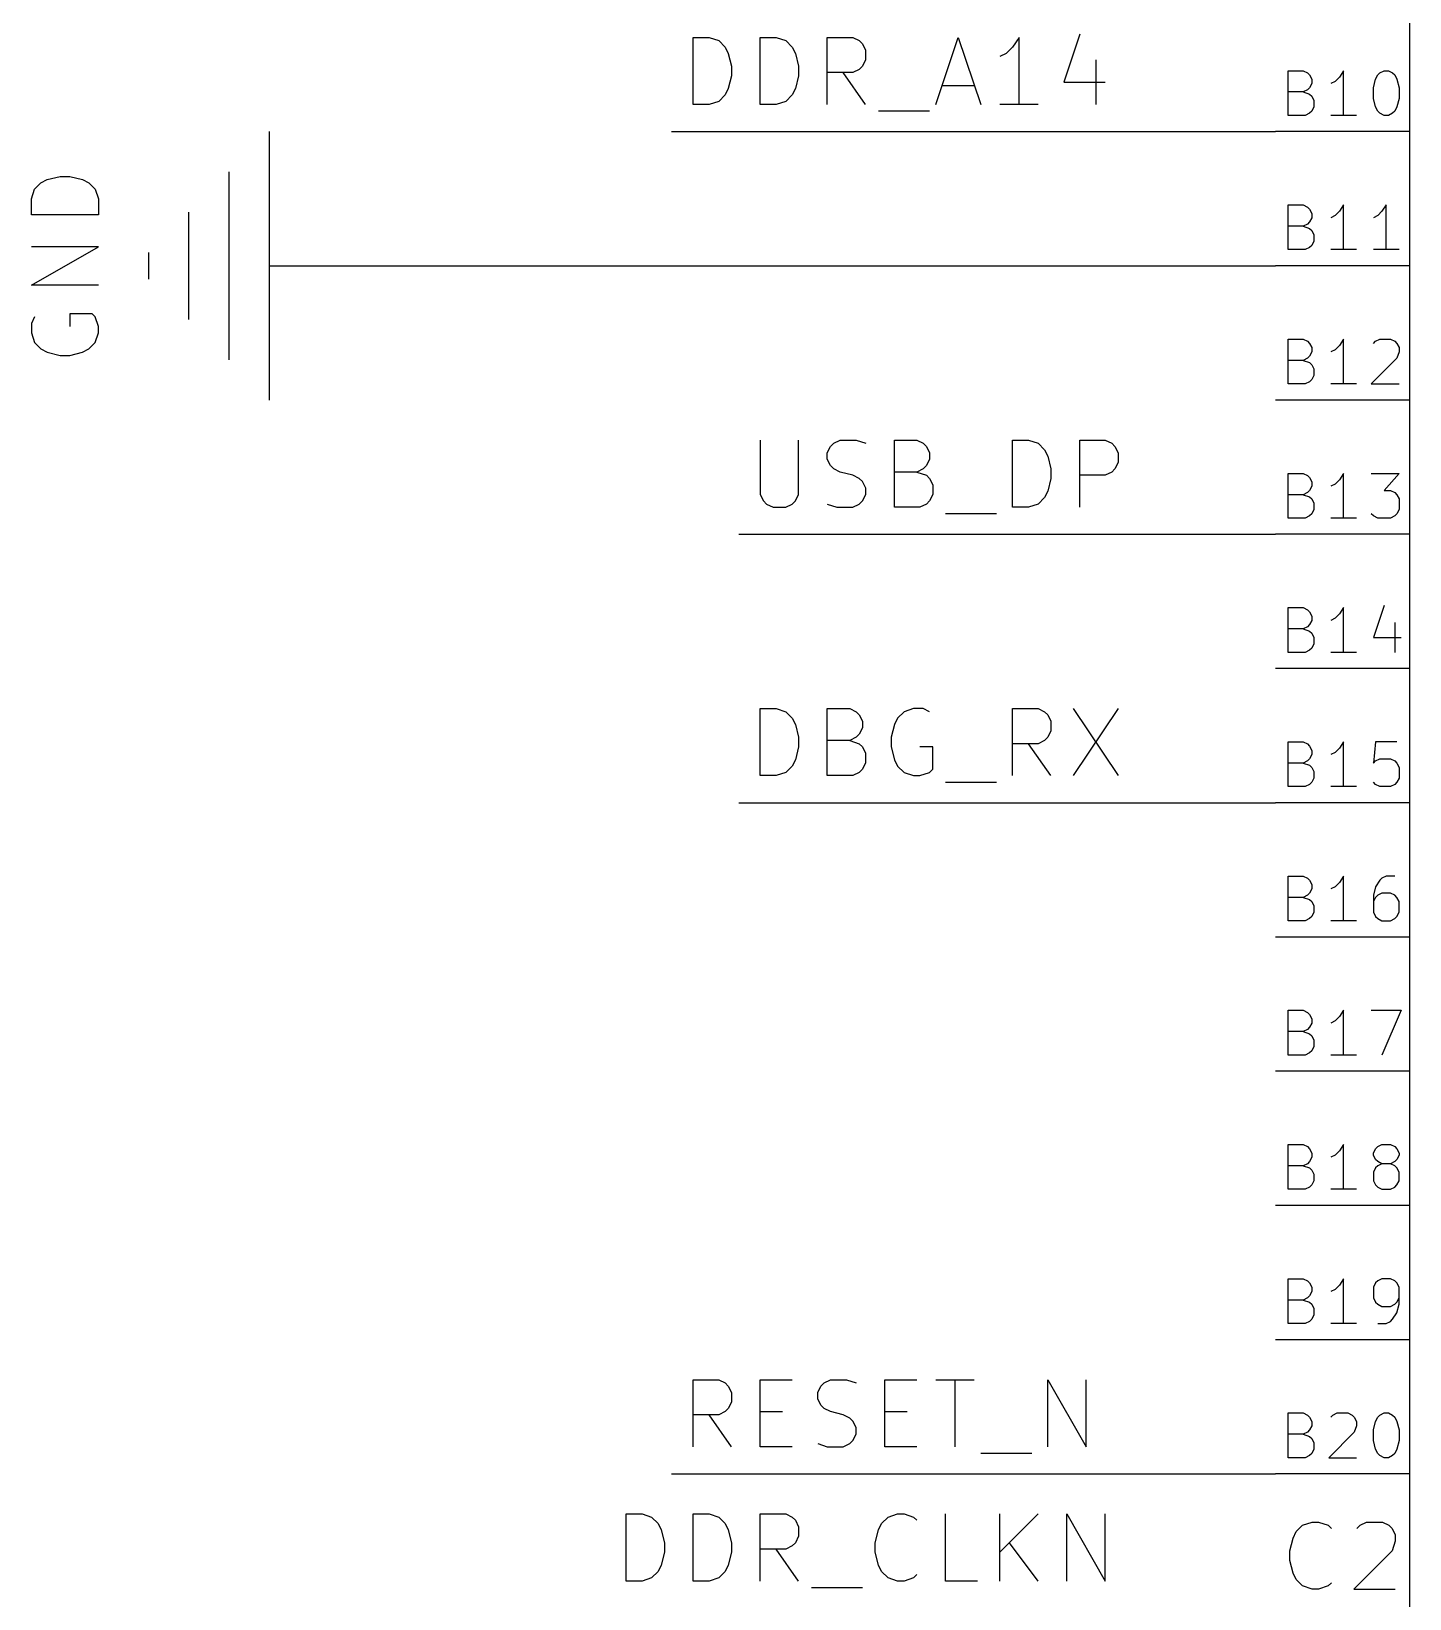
# Model space of a CAD drawing. Header units: millimetres. Extents: x 6 to 290, y -200 to -4.
# Drawn here: x 83.13 to 109.22, y -97.61 to -67.95 of the extents above; entities that cross this region are included whole.
import ezdxf

# ---------------------------------------------------------------- set-up
doc = ezdxf.new("R2010")
doc.units = ezdxf.units.MM
for name, color, linetype in [('GREENSIXTYFIVE', 129, 'CONTINUOUS'), ('LIGHTGREEN', 92, 'CONTINUOUS'), ('LIGHTRED', 12, 'CONTINUOUS'), ('RED', 14, 'CONTINUOUS'), ('REDSIX', 19, 'CONTINUOUS')]:
    doc.layers.add(name, color=color, linetype=linetype)

msp = doc.modelspace()

# ---------------------------------------------------------------- linework, layer by layer
at = {"layer": 'GREENSIXTYFIVE', "linetype": 'CONTINUOUS'}
for p, q in [((83.1896, -70.9385), (83.3106, -70.8175)), ((83.3106, -70.8175), (83.4315, -70.757)), ((83.4315, -70.757), (83.6734, -70.6966)), ((83.6734, -70.6966), (83.8548, -70.6966)), ((83.8548, -70.6966), (84.0967, -70.757)), ((84.0967, -70.757), (84.2177, -70.8175)), ((84.2177, -70.8175), (84.3387, -70.9385)), ((83.1291, -71.1199), (83.1896, -70.9385)), ((83.1291, -71.4223), (83.1291, -71.1199)), ((84.3387, -70.9385), (84.3991, -71.1199)), ((84.3991, -71.1199), (84.3991, -71.4223)), ((84.3991, -71.4223), (83.1291, -71.4223)), ((83.1291, -72.7528), (84.3991, -72.0271)), ((84.3991, -72.0271), (83.1291, -72.0271)), ((84.3991, -72.7528), (83.1291, -72.7528)), ((83.1896, -73.3575), (83.1291, -73.4785)), ((83.1291, -73.4785), (83.1291, -73.6599)), ((84.2782, -73.2971), (83.8548, -73.2971)), ((83.8548, -73.2971), (83.8548, -73.539)), ((84.3387, -73.3575), (84.2782, -73.2971)), ((84.3991, -73.539), (84.3387, -73.3575)), ((84.3991, -73.6599), (84.3991, -73.539)), ((83.1291, -73.6599), (83.1896, -73.8413)), ((83.1896, -73.8413), (83.3106, -73.9623)), ((84.2177, -73.9623), (84.3387, -73.8413)), ((84.3387, -73.8413), (84.3991, -73.6599)), ((83.3106, -73.9623), (83.4315, -74.0228)), ((83.4315, -74.0228), (83.6734, -74.0832)), ((83.6734, -74.0832), (83.8548, -74.0832)), ((83.8548, -74.0832), (84.0967, -74.0228)), ((84.0967, -74.0228), (84.2177, -73.9623))]:
    msp.add_line(p, q, dxfattribs=at)
at = {"layer": 'LIGHTGREEN', "linetype": 'CONTINUOUS'}
for p, q in [((95.25, -69.85), (106.68, -69.85)), ((90.17, -72.39), (106.68, -72.39)), ((96.52, -77.47), (106.68, -77.47)), ((96.52, -82.55), (106.68, -82.55)), ((95.25, -95.25), (106.68, -95.25))]:
    msp.add_line(p, q, dxfattribs=at)
at = {"layer": 'LIGHTRED', "linetype": 'CONTINUOUS'}
for p, q in [((106.9219, -69.5432), (106.9219, -68.6966)), ((106.9219, -68.6966), (107.2041, -68.6966)), ((107.2041, -68.6966), (107.2848, -68.7369)), ((107.2848, -68.7369), (107.3251, -68.7772)), ((107.3251, -68.7772), (107.3654, -68.8578)), ((107.9701, -68.6966), (107.8895, -68.8175)), ((107.9701, -69.5432), (107.9701, -68.6966)), ((108.5748, -68.8578), (108.6151, -68.7772)), ((108.6151, -68.7772), (108.6555, -68.7369)), ((108.6555, -68.7369), (108.7361, -68.6966)), ((108.7361, -68.6966), (108.8167, -68.6966)), ((108.8167, -68.6966), (108.8973, -68.7369)), ((108.8973, -68.7369), (108.9377, -68.7772)), ((108.9377, -68.7772), (108.978, -68.8578)), ((107.2041, -69.0997), (106.9219, -69.0997)), ((107.2848, -69.0594), (107.2041, -69.0997)), ((107.2041, -69.0997), (107.3251, -69.14)), ((107.3251, -69.0191), (107.2848, -69.0594)), ((107.3654, -68.9385), (107.3251, -69.0191)), ((107.3654, -68.8578), (107.3654, -68.9385)), ((107.8088, -68.8981), (107.7282, -68.9385)), ((107.8895, -68.8175), (107.8088, -68.8981)), ((108.5345, -69.0191), (108.5748, -68.8578)), ((108.5345, -69.2207), (108.5345, -69.0191)), ((108.978, -68.8578), (109.0183, -69.0191)), ((109.0183, -69.0191), (109.0183, -69.2207)), ((107.3251, -69.14), (107.3654, -69.1803)), ((107.3654, -69.1803), (107.4057, -69.261)), ((107.4057, -69.3819), (107.3654, -69.4625)), ((107.4057, -69.261), (107.4057, -69.3819)), ((108.5748, -69.3819), (108.5345, -69.2207)), ((108.6151, -69.4625), (108.5748, -69.3819)), ((108.978, -69.3819), (108.9377, -69.4625)), ((109.0183, -69.2207), (108.978, -69.3819)), ((107.2444, -69.5432), (106.9219, -69.5432)), ((107.3251, -69.5029), (107.2444, -69.5432)), ((107.3654, -69.4625), (107.3251, -69.5029)), ((108.212, -69.5432), (107.7282, -69.5432)), ((108.6555, -69.5029), (108.6151, -69.4625)), ((108.7361, -69.5432), (108.6555, -69.5029)), ((108.8167, -69.5432), (108.7361, -69.5432)), ((108.8973, -69.5029), (108.8167, -69.5432)), ((108.9377, -69.4625), (108.8973, -69.5029)), ((106.9219, -72.0832), (106.9219, -71.2366)), ((106.9219, -71.2366), (107.2041, -71.2366)), ((107.2041, -71.2366), (107.2848, -71.2769)), ((107.2848, -71.2769), (107.3251, -71.3172)), ((107.3251, -71.3172), (107.3654, -71.3978)), ((107.3654, -71.3978), (107.3654, -71.4785)), ((107.8088, -71.4381), (107.7282, -71.4785)), ((107.8895, -71.3575), (107.8088, -71.4381)), ((107.9701, -71.2366), (107.8895, -71.3575)), ((107.9701, -72.0832), (107.9701, -71.2366)), ((108.6151, -71.4381), (108.5345, -71.4785)), ((108.6958, -71.3575), (108.6151, -71.4381)), ((108.7764, -71.2366), (108.6958, -71.3575)), ((108.7764, -72.0832), (108.7764, -71.2366)), ((107.2041, -71.6397), (106.9219, -71.6397)), ((107.2848, -71.5994), (107.2041, -71.6397)), ((107.2041, -71.6397), (107.3251, -71.68)), ((107.3251, -71.5591), (107.2848, -71.5994)), ((107.3654, -71.4785), (107.3251, -71.5591)), ((107.3251, -71.68), (107.3654, -71.7203)), ((107.3654, -71.7203), (107.4057, -71.801)), ((107.3251, -72.0429), (107.2444, -72.0832)), ((107.3654, -72.0025), (107.3251, -72.0429)), ((107.4057, -71.9219), (107.3654, -72.0025)), ((107.4057, -71.801), (107.4057, -71.9219)), ((107.2444, -72.0832), (106.9219, -72.0832)), ((108.212, -72.0832), (107.7282, -72.0832)), ((109.0183, -72.0832), (108.5345, -72.0832)), ((106.9219, -74.6232), (106.9219, -73.7766)), ((106.9219, -73.7766), (107.2041, -73.7766)), ((107.2041, -73.7766), (107.2848, -73.8169)), ((107.2848, -73.8169), (107.3251, -73.8572)), ((107.9701, -73.7766), (107.8895, -73.8975)), ((107.9701, -74.6232), (107.9701, -73.7766)), ((108.5345, -73.8572), (108.5748, -73.8169)), ((108.5748, -73.8169), (108.6555, -73.7766)), ((108.6555, -73.7766), (108.857, -73.7766)), ((108.857, -73.7766), (108.9377, -73.8169)), ((108.9377, -73.8169), (108.978, -73.8572)), ((107.2848, -74.1394), (107.2041, -74.1797)), ((107.3251, -74.0991), (107.2848, -74.1394)), ((107.3251, -73.8572), (107.3654, -73.9378)), ((107.3654, -74.0185), (107.3251, -74.0991)), ((107.3654, -73.9378), (107.3654, -74.0185)), ((107.8088, -73.9781), (107.7282, -74.0185)), ((107.8895, -73.8975), (107.8088, -73.9781)), ((108.978, -74.1394), (108.4942, -74.6232)), ((108.978, -73.8572), (109.0183, -73.9378)), ((109.0183, -74.0185), (108.978, -74.1394)), ((109.0183, -73.9378), (109.0183, -74.0185)), ((107.2041, -74.1797), (106.9219, -74.1797)), ((107.2041, -74.1797), (107.3251, -74.22)), ((107.3251, -74.22), (107.3654, -74.2603)), ((107.3654, -74.2603), (107.4057, -74.341)), ((107.4057, -74.341), (107.4057, -74.4619)), ((107.2444, -74.6232), (106.9219, -74.6232)), ((107.3251, -74.5829), (107.2444, -74.6232)), ((107.3654, -74.5425), (107.3251, -74.5829)), ((107.4057, -74.4619), (107.3654, -74.5425)), ((108.212, -74.6232), (107.7282, -74.6232)), ((108.4942, -74.6232), (109.0183, -74.6232)), ((106.9219, -77.1632), (106.9219, -76.3166)), ((106.9219, -76.3166), (107.2041, -76.3166)), ((107.2041, -76.3166), (107.2848, -76.3569)), ((107.2848, -76.3569), (107.3251, -76.3972)), ((107.3251, -76.3972), (107.3654, -76.4778)), ((107.3654, -76.4778), (107.3654, -76.5585)), ((107.8088, -76.5181), (107.7282, -76.5585)), ((107.8895, -76.4375), (107.8088, -76.5181)), ((107.9701, -76.3166), (107.8895, -76.4375)), ((107.9701, -77.1632), (107.9701, -76.3166)), ((108.4942, -76.3166), (109.0183, -76.3166)), ((109.0183, -76.3166), (108.7361, -76.6391)), ((107.2041, -76.7197), (106.9219, -76.7197)), ((107.2848, -76.6794), (107.2041, -76.7197)), ((107.2041, -76.7197), (107.3251, -76.76)), ((107.3251, -76.6391), (107.2848, -76.6794)), ((107.3654, -76.5585), (107.3251, -76.6391)), ((107.3251, -76.76), (107.3654, -76.8003)), ((107.3654, -76.8003), (107.4057, -76.881)), ((108.7361, -76.6391), (108.857, -76.6391)), ((108.857, -76.6391), (108.9377, -76.6794)), ((108.9377, -76.6794), (108.978, -76.7197)), ((108.978, -76.7197), (109.0183, -76.8003)), ((109.0183, -76.8003), (109.0183, -77.0019)), ((107.3654, -77.0825), (107.3251, -77.1229)), ((107.4057, -77.0019), (107.3654, -77.0825)), ((107.4057, -76.881), (107.4057, -77.0019)), ((108.5345, -77.1229), (108.4942, -77.0825)), ((108.978, -77.0825), (108.9377, -77.1229)), ((109.0183, -77.0019), (108.978, -77.0825)), ((107.2444, -77.1632), (106.9219, -77.1632)), ((107.3251, -77.1229), (107.2444, -77.1632)), ((108.212, -77.1632), (107.7282, -77.1632)), ((108.6151, -77.1632), (108.5345, -77.1229)), ((108.857, -77.1632), (108.6151, -77.1632)), ((108.9377, -77.1229), (108.857, -77.1632)), ((106.9219, -79.7032), (106.9219, -78.8566)), ((106.9219, -78.8566), (107.2041, -78.8566)), ((107.2041, -78.8566), (107.2848, -78.8969)), ((107.9701, -78.8566), (107.8895, -78.9775)), ((107.9701, -79.7032), (107.9701, -78.8566)), ((108.7361, -78.8163), (108.5345, -79.421)), ((107.2848, -78.8969), (107.3251, -78.9372)), ((107.3251, -79.1791), (107.2848, -79.2194)), ((107.3251, -78.9372), (107.3654, -79.0178)), ((107.3654, -79.0985), (107.3251, -79.1791)), ((107.3654, -79.0178), (107.3654, -79.0985)), ((107.8088, -79.0581), (107.7282, -79.0985)), ((107.8895, -78.9775), (107.8088, -79.0581)), ((108.9377, -79.1388), (108.9377, -79.7032)), ((107.2041, -79.2597), (106.9219, -79.2597)), ((107.2848, -79.2194), (107.2041, -79.2597)), ((107.2041, -79.2597), (107.3251, -79.3)), ((107.3251, -79.3), (107.3654, -79.3403)), ((107.3654, -79.3403), (107.4057, -79.421)), ((107.4057, -79.421), (107.4057, -79.5419)), ((108.5345, -79.421), (109.0586, -79.421)), ((107.2444, -79.7032), (106.9219, -79.7032)), ((107.3251, -79.6629), (107.2444, -79.7032)), ((107.3654, -79.6225), (107.3251, -79.6629)), ((107.4057, -79.5419), (107.3654, -79.6225)), ((108.212, -79.7032), (107.7282, -79.7032)), ((106.9219, -82.2432), (106.9219, -81.3966)), ((106.9219, -81.3966), (107.2041, -81.3966)), ((107.2041, -81.3966), (107.2848, -81.4369)), ((107.2848, -81.4369), (107.3251, -81.4772)), ((107.3251, -81.4772), (107.3654, -81.5578)), ((107.3654, -81.5578), (107.3654, -81.6385)), ((107.8895, -81.5175), (107.8088, -81.5981)), ((107.9701, -81.3966), (107.8895, -81.5175)), ((107.9701, -82.2432), (107.9701, -81.3966)), ((108.5748, -81.3966), (108.5345, -81.7997)), ((108.978, -81.3966), (108.5748, -81.3966)), ((107.2041, -81.7997), (106.9219, -81.7997)), ((107.2848, -81.7594), (107.2041, -81.7997)), ((107.2041, -81.7997), (107.3251, -81.84)), ((107.3251, -81.7191), (107.2848, -81.7594)), ((107.3654, -81.6385), (107.3251, -81.7191)), ((107.3251, -81.84), (107.3654, -81.8803)), ((107.8088, -81.5981), (107.7282, -81.6385)), ((108.5345, -81.7997), (108.5748, -81.7594)), ((108.5748, -81.7594), (108.6555, -81.7191)), ((108.6555, -81.7191), (108.857, -81.7191)), ((108.857, -81.7191), (108.9377, -81.7594)), ((108.9377, -81.7594), (108.978, -81.7997)), ((108.978, -81.7997), (109.0183, -81.8803)), ((107.3654, -81.8803), (107.4057, -81.961)), ((107.4057, -82.0819), (107.3654, -82.1625)), ((107.4057, -81.961), (107.4057, -82.0819)), ((109.0183, -82.0819), (108.978, -82.1625)), ((109.0183, -81.8803), (109.0183, -82.0819)), ((107.2444, -82.2432), (106.9219, -82.2432)), ((107.3251, -82.2029), (107.2444, -82.2432)), ((107.3654, -82.1625), (107.3251, -82.2029)), ((108.212, -82.2432), (107.7282, -82.2432)), ((108.5748, -82.2029), (108.5345, -82.1625)), ((108.6555, -82.2432), (108.5748, -82.2029)), ((108.857, -82.2432), (108.6555, -82.2432)), ((108.9377, -82.2029), (108.857, -82.2432)), ((108.978, -82.1625), (108.9377, -82.2029)), ((106.9219, -84.7832), (106.9219, -83.9366)), ((106.9219, -83.9366), (107.2041, -83.9366)), ((107.2041, -83.9366), (107.2848, -83.9769)), ((107.2848, -83.9769), (107.3251, -84.0172)), ((107.3251, -84.0172), (107.3654, -84.0978)), ((107.3654, -84.1785), (107.3251, -84.2591)), ((107.3654, -84.0978), (107.3654, -84.1785)), ((107.8088, -84.1381), (107.7282, -84.1785)), ((107.8895, -84.0575), (107.8088, -84.1381)), ((107.9701, -83.9366), (107.8895, -84.0575)), ((107.9701, -84.7832), (107.9701, -83.9366)), ((108.5748, -84.1381), (108.5345, -84.2994)), ((108.6555, -84.0172), (108.5748, -84.1381)), ((108.6958, -83.9769), (108.6555, -84.0172)), ((108.7764, -83.9366), (108.6958, -83.9769)), ((108.9377, -83.9366), (108.7764, -83.9366)), ((107.2041, -84.3397), (106.9219, -84.3397)), ((107.2848, -84.2994), (107.2041, -84.3397)), ((107.2041, -84.3397), (107.3251, -84.38)), ((107.3251, -84.2591), (107.2848, -84.2994)), ((107.3251, -84.38), (107.3654, -84.4203)), ((107.3654, -84.4203), (107.4057, -84.501)), ((107.4057, -84.501), (107.4057, -84.6219)), ((108.5345, -84.2994), (108.5345, -84.6219)), ((108.5748, -84.3397), (108.5345, -84.4203)), ((108.6151, -84.2994), (108.5748, -84.3397)), ((108.6958, -84.2591), (108.6151, -84.2994)), ((108.857, -84.2591), (108.6958, -84.2591)), ((108.9377, -84.2994), (108.857, -84.2591)), ((108.978, -84.3397), (108.9377, -84.2994)), ((109.0183, -84.4203), (108.978, -84.3397)), ((109.0183, -84.6219), (109.0183, -84.4203)), ((107.2444, -84.7832), (106.9219, -84.7832)), ((107.3251, -84.7429), (107.2444, -84.7832)), ((107.3654, -84.7025), (107.3251, -84.7429)), ((107.4057, -84.6219), (107.3654, -84.7025)), ((108.212, -84.7832), (107.7282, -84.7832)), ((108.5345, -84.6219), (108.5748, -84.7025)), ((108.5748, -84.7025), (108.6151, -84.7429)), ((108.6151, -84.7429), (108.6958, -84.7832)), ((108.6958, -84.7832), (108.857, -84.7832)), ((108.857, -84.7832), (108.9377, -84.7429)), ((108.9377, -84.7429), (108.978, -84.7025)), ((108.978, -84.7025), (109.0183, -84.6219)), ((106.9219, -87.3232), (106.9219, -86.4766)), ((106.9219, -86.4766), (107.2041, -86.4766)), ((107.2041, -86.4766), (107.2848, -86.5169)), ((107.2848, -86.5169), (107.3251, -86.5572)), ((107.3251, -86.5572), (107.3654, -86.6378)), ((107.8895, -86.5975), (107.8088, -86.6781)), ((107.9701, -86.4766), (107.8895, -86.5975)), ((107.9701, -87.3232), (107.9701, -86.4766)), ((108.4942, -86.4766), (109.0586, -86.4766)), ((109.0586, -86.4766), (108.6958, -87.3232)), ((107.2041, -86.8797), (106.9219, -86.8797)), ((107.2848, -86.8394), (107.2041, -86.8797)), ((107.2041, -86.8797), (107.3251, -86.92)), ((107.3251, -86.7991), (107.2848, -86.8394)), ((107.3654, -86.7185), (107.3251, -86.7991)), ((107.3654, -86.6378), (107.3654, -86.7185)), ((107.8088, -86.6781), (107.7282, -86.7185)), ((107.3251, -86.92), (107.3654, -86.9603)), ((107.3654, -86.9603), (107.4057, -87.041)), ((107.4057, -87.1619), (107.3654, -87.2425)), ((107.4057, -87.041), (107.4057, -87.1619)), ((107.2444, -87.3232), (106.9219, -87.3232)), ((107.3251, -87.2829), (107.2444, -87.3232)), ((107.3654, -87.2425), (107.3251, -87.2829)), ((108.212, -87.3232), (107.7282, -87.3232)), ((106.9219, -89.8632), (106.9219, -89.0166)), ((106.9219, -89.0166), (107.2041, -89.0166)), ((107.2041, -89.0166), (107.2848, -89.0569)), ((107.2848, -89.0569), (107.3251, -89.0972)), ((107.3251, -89.0972), (107.3654, -89.1778)), ((107.3654, -89.2585), (107.3251, -89.3391)), ((107.3654, -89.1778), (107.3654, -89.2585)), ((107.8088, -89.2181), (107.7282, -89.2585)), ((107.8895, -89.1375), (107.8088, -89.2181)), ((107.9701, -89.0166), (107.8895, -89.1375)), ((107.9701, -89.8632), (107.9701, -89.0166)), ((108.5345, -89.1778), (108.5748, -89.0972)), ((108.5345, -89.2181), (108.5345, -89.1778)), ((108.5748, -89.2988), (108.5345, -89.2181)), ((108.5748, -89.0972), (108.6151, -89.0569)), ((108.6151, -89.0569), (108.6958, -89.0166)), ((108.6958, -89.0166), (108.857, -89.0166)), ((108.857, -89.0166), (108.9377, -89.0569)), ((108.9377, -89.0569), (108.978, -89.0972)), ((108.978, -89.0972), (109.0183, -89.1778)), ((109.0183, -89.2181), (108.978, -89.2988)), ((109.0183, -89.1778), (109.0183, -89.2181)), ((107.2041, -89.4197), (106.9219, -89.4197)), ((107.2848, -89.3794), (107.2041, -89.4197)), ((107.2041, -89.4197), (107.3251, -89.46)), ((107.3251, -89.3391), (107.2848, -89.3794)), ((107.3251, -89.46), (107.3654, -89.5003)), ((107.3654, -89.5003), (107.4057, -89.581)), ((108.5748, -89.46), (108.5345, -89.5407)), ((108.5345, -89.5407), (108.5345, -89.7019)), ((108.6151, -89.3391), (108.5748, -89.2988)), ((108.6151, -89.4197), (108.5748, -89.46)), ((108.6958, -89.3794), (108.6151, -89.3391)), ((108.6958, -89.3794), (108.6151, -89.4197)), ((108.857, -89.3794), (108.6958, -89.3794)), ((108.9377, -89.3391), (108.857, -89.3794)), ((108.9377, -89.4197), (108.857, -89.3794)), ((108.978, -89.2988), (108.9377, -89.3391)), ((108.978, -89.46), (108.9377, -89.4197)), ((109.0183, -89.5407), (108.978, -89.46)), ((109.0183, -89.7019), (109.0183, -89.5407)), ((107.2444, -89.8632), (106.9219, -89.8632)), ((107.3251, -89.8229), (107.2444, -89.8632)), ((107.3654, -89.7825), (107.3251, -89.8229)), ((107.4057, -89.7019), (107.3654, -89.7825)), ((107.4057, -89.581), (107.4057, -89.7019)), ((108.212, -89.8632), (107.7282, -89.8632)), ((108.5345, -89.7019), (108.5748, -89.7825)), ((108.5748, -89.7825), (108.6151, -89.8229)), ((108.6151, -89.8229), (108.6958, -89.8632)), ((108.6958, -89.8632), (108.857, -89.8632)), ((108.857, -89.8632), (108.9377, -89.8229)), ((108.9377, -89.8229), (108.978, -89.7825)), ((108.978, -89.7825), (109.0183, -89.7019)), ((106.9219, -92.4032), (106.9219, -91.5566)), ((106.9219, -91.5566), (107.2041, -91.5566)), ((107.2041, -91.5566), (107.2848, -91.5969)), ((107.2848, -91.5969), (107.3251, -91.6372)), ((107.3251, -91.6372), (107.3654, -91.7178)), ((107.9701, -91.5566), (107.8895, -91.6775)), ((107.9701, -92.4032), (107.9701, -91.5566)), ((108.5748, -91.6372), (108.5345, -91.7178)), ((108.6151, -91.5969), (108.5748, -91.6372)), ((108.6958, -91.5566), (108.6151, -91.5969)), ((108.857, -91.5566), (108.6958, -91.5566)), ((108.9377, -91.5969), (108.857, -91.5566)), ((108.978, -91.6372), (108.9377, -91.5969)), ((109.0183, -91.7178), (108.978, -91.6372)), ((107.2848, -91.9194), (107.2041, -91.9597)), ((107.3251, -91.8791), (107.2848, -91.9194)), ((107.3654, -91.7985), (107.3251, -91.8791)), ((107.3654, -91.7178), (107.3654, -91.7985)), ((107.8088, -91.7581), (107.7282, -91.7985)), ((107.8895, -91.6775), (107.8088, -91.7581)), ((108.5345, -91.7178), (108.5345, -91.9194)), ((108.5345, -91.9194), (108.5748, -92)), ((108.978, -92), (109.0183, -91.9194)), ((109.0183, -92.0403), (109.0183, -91.7178)), ((107.2041, -91.9597), (106.9219, -91.9597)), ((107.2041, -91.9597), (107.3251, -92)), ((107.3251, -92), (107.3654, -92.0403)), ((107.3654, -92.0403), (107.4057, -92.121)), ((107.4057, -92.121), (107.4057, -92.2419)), ((108.5748, -92), (108.6151, -92.0403)), ((108.6151, -92.0403), (108.6958, -92.0807)), ((108.6958, -92.0807), (108.857, -92.0807)), ((108.857, -92.0807), (108.9377, -92.0403)), ((108.8973, -92.3225), (108.978, -92.2016)), ((108.9377, -92.0403), (108.978, -92)), ((108.978, -92.2016), (109.0183, -92.0403)), ((107.2444, -92.4032), (106.9219, -92.4032)), ((107.3251, -92.3629), (107.2444, -92.4032)), ((107.3654, -92.3225), (107.3251, -92.3629)), ((107.4057, -92.2419), (107.3654, -92.3225)), ((108.212, -92.4032), (107.7282, -92.4032)), ((108.6151, -92.4032), (108.7764, -92.4032)), ((108.7764, -92.4032), (108.857, -92.3629)), ((108.857, -92.3629), (108.8973, -92.3225)), ((106.9219, -94.9432), (106.9219, -94.0966)), ((106.9219, -94.0966), (107.2041, -94.0966)), ((107.2041, -94.0966), (107.2848, -94.1369)), ((107.2848, -94.1369), (107.3251, -94.1772)), ((107.3251, -94.1772), (107.3654, -94.2578)), ((107.3654, -94.2578), (107.3654, -94.3385)), ((107.7282, -94.1772), (107.7685, -94.1369)), ((107.7685, -94.1369), (107.8492, -94.0966)), ((107.8492, -94.0966), (108.0507, -94.0966)), ((108.0507, -94.0966), (108.1314, -94.1369)), ((108.1314, -94.1369), (108.1717, -94.1772)), ((108.1717, -94.1772), (108.212, -94.2578)), ((108.212, -94.2578), (108.212, -94.3385)), ((108.5345, -94.4191), (108.5748, -94.2578)), ((108.5748, -94.2578), (108.6151, -94.1772)), ((108.6151, -94.1772), (108.6555, -94.1369)), ((108.6555, -94.1369), (108.7361, -94.0966)), ((108.7361, -94.0966), (108.8167, -94.0966)), ((108.8167, -94.0966), (108.8973, -94.1369)), ((108.8973, -94.1369), (108.9377, -94.1772)), ((108.9377, -94.1772), (108.978, -94.2578)), ((108.978, -94.2578), (109.0183, -94.4191)), ((107.2041, -94.4997), (106.9219, -94.4997)), ((107.2848, -94.4594), (107.2041, -94.4997)), ((107.2041, -94.4997), (107.3251, -94.54)), ((107.3251, -94.4191), (107.2848, -94.4594)), ((107.3654, -94.3385), (107.3251, -94.4191)), ((107.3251, -94.54), (107.3654, -94.5803)), ((107.3654, -94.5803), (107.4057, -94.661)), ((108.1717, -94.4594), (107.6879, -94.9432)), ((108.212, -94.3385), (108.1717, -94.4594)), ((108.5345, -94.6207), (108.5345, -94.4191)), ((109.0183, -94.4191), (109.0183, -94.6207)), ((107.3251, -94.9029), (107.2444, -94.9432)), ((107.3654, -94.8625), (107.3251, -94.9029)), ((107.4057, -94.7819), (107.3654, -94.8625)), ((107.4057, -94.661), (107.4057, -94.7819)), ((108.5748, -94.7819), (108.5345, -94.6207)), ((108.6151, -94.8625), (108.5748, -94.7819)), ((108.6555, -94.9029), (108.6151, -94.8625)), ((108.7361, -94.9432), (108.6555, -94.9029)), ((108.8973, -94.9029), (108.8167, -94.9432)), ((108.9377, -94.8625), (108.8973, -94.9029)), ((108.978, -94.7819), (108.9377, -94.8625)), ((109.0183, -94.6207), (108.978, -94.7819)), ((107.2444, -94.9432), (106.9219, -94.9432)), ((107.6879, -94.9432), (108.212, -94.9432)), ((108.8167, -94.9432), (108.7361, -94.9432)), ((107.0126, -96.4637), (107.0731, -96.3428)), ((107.0731, -96.3428), (107.1941, -96.2218)), ((107.1941, -96.2218), (107.3755, -96.1613)), ((107.3755, -96.1613), (107.4964, -96.1613)), ((107.4964, -96.1613), (107.6779, -96.2218)), ((107.6779, -96.2218), (107.7383, -96.2823)), ((108.2222, -96.2823), (108.2826, -96.2218)), ((108.2826, -96.2218), (108.4036, -96.1613)), ((108.4036, -96.1613), (108.706, -96.1613)), ((108.706, -96.1613), (108.8269, -96.2218)), ((108.8269, -96.2218), (108.8874, -96.2823)), ((108.8874, -96.2823), (108.9479, -96.4032)), ((106.9522, -96.7056), (107.0126, -96.4637)), ((108.9479, -96.5242), (108.8874, -96.7056)), ((108.9479, -96.4032), (108.9479, -96.5242)), ((106.9522, -96.887), (106.9522, -96.7056)), ((107.0126, -97.1289), (106.9522, -96.887)), ((108.8874, -96.7056), (108.1617, -97.4313)), ((107.0731, -97.2499), (107.0126, -97.1289)), ((107.1941, -97.3709), (107.0731, -97.2499)), ((107.3755, -97.4313), (107.1941, -97.3709)), ((107.4964, -97.4313), (107.3755, -97.4313)), ((107.6779, -97.3709), (107.4964, -97.4313)), ((107.7383, -97.3104), (107.6779, -97.3709)), ((108.1617, -97.4313), (108.9479, -97.4313))]:
    msp.add_line(p, q, dxfattribs=at)
at = {"layer": 'RED', "linetype": 'CONTINUOUS'}
for p, q in [((109.22, -6.35), (109.22, -148.59)), ((87.63, -69.85), (87.63, -74.93)), ((109.22, -69.85), (106.68, -69.85)), ((86.868, -70.612), (86.868, -74.168)), ((86.106, -71.374), (86.106, -73.406)), ((85.344, -72.136), (85.344, -72.644)), ((87.63, -72.39), (90.17, -72.39)), ((109.22, -72.39), (106.68, -72.39)), ((109.22, -74.93), (106.68, -74.93)), ((109.22, -77.47), (106.68, -77.47)), ((109.22, -80.01), (106.68, -80.01)), ((109.22, -82.55), (106.68, -82.55)), ((109.22, -85.09), (106.68, -85.09)), ((109.22, -87.63), (106.68, -87.63)), ((109.22, -90.17), (106.68, -90.17)), ((109.22, -92.71), (106.68, -92.71)), ((109.22, -95.25), (106.68, -95.25))]:
    msp.add_line(p, q, dxfattribs=at)
at = {"layer": 'REDSIX', "linetype": 'CONTINUOUS'}
for p, q in [((95.6567, -69.3369), (95.6567, -68.0669)), ((95.6567, -68.0669), (95.9591, -68.0669)), ((95.9591, -68.0669), (96.1405, -68.1274)), ((96.1405, -68.1274), (96.2615, -68.2484)), ((96.9267, -69.3369), (96.9267, -68.0669)), ((96.9267, -68.0669), (97.2291, -68.0669)), ((97.2291, -68.0669), (97.4105, -68.1274)), ((97.4105, -68.1274), (97.5315, -68.2484)), ((98.1967, -69.3369), (98.1967, -68.0669)), ((98.1967, -68.0669), (98.6805, -68.0669)), ((98.6805, -68.0669), (98.8015, -68.1274)), ((98.8015, -68.1274), (98.862, -68.1879)), ((98.862, -68.1879), (98.9224, -68.3088)), ((100.2529, -69.3369), (100.6762, -68.0669)), ((100.6762, -68.0669), (101.0996, -69.3369)), ((101.8253, -68.0669), (101.7044, -68.2484)), ((101.8253, -69.3369), (101.8253, -68.0669)), ((102.9743, -68.0065), (102.672, -68.9136)), ((96.2615, -68.2484), (96.322, -68.3693)), ((96.322, -68.3693), (96.3824, -68.6112)), ((97.5315, -68.2484), (97.592, -68.3693)), ((97.592, -68.3693), (97.6524, -68.6112)), ((98.9224, -68.4903), (98.862, -68.6112)), ((98.9224, -68.3088), (98.9224, -68.4903)), ((101.5834, -68.3693), (101.4625, -68.4298)), ((101.7044, -68.2484), (101.5834, -68.3693)), ((103.2767, -68.4903), (103.2767, -69.3369)), ((96.3824, -68.7926), (96.322, -69.0345)), ((96.3824, -68.6112), (96.3824, -68.7926)), ((97.6524, -68.7926), (97.592, -69.0345)), ((97.6524, -68.6112), (97.6524, -68.7926)), ((98.6805, -68.7322), (98.1967, -68.7322)), ((98.9224, -69.3369), (98.4991, -68.7322)), ((98.8015, -68.6717), (98.6805, -68.7322)), ((98.862, -68.6112), (98.8015, -68.6717)), ((96.322, -69.0345), (96.2615, -69.1555)), ((97.592, -69.0345), (97.5315, -69.1555)), ((100.3739, -68.9741), (100.9786, -68.9741)), ((102.672, -68.9136), (103.4581, -68.9136)), ((95.9591, -69.3369), (95.6567, -69.3369)), ((96.1405, -69.2765), (95.9591, -69.3369)), ((96.2615, -69.1555), (96.1405, -69.2765)), ((97.2291, -69.3369), (96.9267, -69.3369)), ((97.4105, -69.2765), (97.2291, -69.3369)), ((97.5315, -69.1555), (97.4105, -69.2765)), ((102.1882, -69.3369), (101.4625, -69.3369)), ((99.1644, -69.4579), (100.132, -69.4579)), ((96.9267, -75.6869), (96.9267, -76.715)), ((97.6524, -76.715), (97.6524, -75.6869)), ((98.1968, -75.9288), (98.2572, -75.8079)), ((98.2572, -75.8079), (98.3177, -75.7474)), ((98.3177, -75.7474), (98.4387, -75.6869)), ((98.4387, -75.6869), (98.741, -75.6869)), ((98.741, -75.6869), (98.9225, -75.7474)), ((99.4667, -76.9569), (99.4667, -75.6869)), ((99.4667, -75.6869), (99.8901, -75.6869)), ((99.8901, -75.6869), (100.011, -75.7474)), ((100.011, -75.7474), (100.0715, -75.8079)), ((100.0715, -75.8079), (100.132, -75.9288)), ((101.7043, -76.9569), (101.7043, -75.6869)), ((101.7043, -75.6869), (102.0067, -75.6869)), ((102.0067, -75.6869), (102.1881, -75.7474)), ((102.1881, -75.7474), (102.3091, -75.8684)), ((102.3091, -75.8684), (102.3696, -75.9893)), ((102.9743, -76.9569), (102.9743, -75.6869)), ((102.9743, -75.6869), (103.4581, -75.6869)), ((103.4581, -75.6869), (103.5791, -75.7474)), ((103.5791, -75.7474), (103.6396, -75.8079)), ((103.6396, -75.8079), (103.7, -75.9288)), ((98.1968, -76.0498), (98.1968, -75.9288)), ((98.2572, -76.1707), (98.1968, -76.0498)), ((98.3177, -76.2312), (98.2572, -76.1707)), ((100.0715, -76.1707), (100.011, -76.2312)), ((100.132, -76.0498), (100.0715, -76.1707)), ((100.132, -75.9288), (100.132, -76.0498)), ((102.3696, -75.9893), (102.43, -76.2312)), ((103.7, -76.1103), (103.6396, -76.2312)), ((103.7, -75.9288), (103.7, -76.1103)), ((98.4387, -76.2917), (98.3177, -76.2312)), ((98.6806, -76.3522), (98.4387, -76.2917)), ((98.8015, -76.4126), (98.6806, -76.3522)), ((98.862, -76.4731), (98.8015, -76.4126)), ((98.9225, -76.5941), (98.862, -76.4731)), ((99.8901, -76.2917), (99.4667, -76.2917)), ((100.011, -76.2312), (99.8901, -76.2917)), ((99.8901, -76.2917), (100.0715, -76.3522)), ((100.0715, -76.3522), (100.132, -76.4126)), ((100.132, -76.4126), (100.1924, -76.5336)), ((102.43, -76.4126), (102.3696, -76.6545)), ((102.43, -76.2312), (102.43, -76.4126)), ((103.4581, -76.3522), (102.9743, -76.3522)), ((103.5791, -76.2917), (103.4581, -76.3522)), ((103.6396, -76.2312), (103.5791, -76.2917)), ((96.9267, -76.715), (96.9872, -76.836)), ((97.592, -76.836), (97.6524, -76.715)), ((98.862, -76.836), (98.9225, -76.715)), ((98.9225, -76.715), (98.9225, -76.5941)), ((100.1924, -76.715), (100.132, -76.836)), ((100.1924, -76.5336), (100.1924, -76.715)), ((102.3091, -76.7755), (102.1881, -76.8965)), ((102.3696, -76.6545), (102.3091, -76.7755)), ((96.9872, -76.836), (97.0477, -76.8965)), ((97.0477, -76.8965), (97.1686, -76.9569)), ((97.1686, -76.9569), (97.4105, -76.9569)), ((97.4105, -76.9569), (97.5315, -76.8965)), ((97.5315, -76.8965), (97.592, -76.836)), ((98.1968, -76.8965), (98.3782, -76.9569)), ((98.3782, -76.9569), (98.6806, -76.9569)), ((98.6806, -76.9569), (98.8015, -76.8965)), ((98.8015, -76.8965), (98.862, -76.836)), ((99.9505, -76.9569), (99.4667, -76.9569)), ((100.0715, -76.8965), (99.9505, -76.9569)), ((100.132, -76.836), (100.0715, -76.8965)), ((100.4344, -77.0779), (101.402, -77.0779)), ((102.0067, -76.9569), (101.7043, -76.9569)), ((102.1881, -76.8965), (102.0067, -76.9569)), ((96.9267, -82.0369), (96.9267, -80.7669)), ((96.9267, -80.7669), (97.2291, -80.7669)), ((97.2291, -80.7669), (97.4105, -80.8274)), ((97.4105, -80.8274), (97.5315, -80.9484)), ((97.5315, -80.9484), (97.592, -81.0693)), ((98.1967, -82.0369), (98.1967, -80.7669)), ((98.1967, -80.7669), (98.6201, -80.7669)), ((98.6201, -80.7669), (98.741, -80.8274)), ((98.741, -80.8274), (98.8015, -80.8879)), ((98.8015, -80.8879), (98.862, -81.0088)), ((99.5272, -80.9484), (99.4667, -81.0693)), ((99.6482, -80.8274), (99.5272, -80.9484)), ((99.8296, -80.7669), (99.6482, -80.8274)), ((100.011, -80.7669), (99.8296, -80.7669)), ((100.132, -80.8274), (100.011, -80.7669)), ((101.7043, -82.0369), (101.7043, -80.7669)), ((101.7043, -80.7669), (102.1881, -80.7669)), ((102.1881, -80.7669), (102.3091, -80.8274)), ((102.3091, -80.8274), (102.3696, -80.8879)), ((102.3696, -80.8879), (102.43, -81.0088)), ((102.8534, -80.7669), (103.7, -82.0369)), ((103.7, -80.7669), (102.8534, -82.0369)), ((97.592, -81.0693), (97.6524, -81.3112)), ((98.8015, -81.2507), (98.741, -81.3112)), ((98.862, -81.1298), (98.8015, -81.2507)), ((98.862, -81.0088), (98.862, -81.1298)), ((99.4667, -81.0693), (99.4063, -81.3112)), ((102.43, -81.1903), (102.3696, -81.3112)), ((102.43, -81.0088), (102.43, -81.1903)), ((97.6524, -81.4926), (97.592, -81.7345)), ((97.6524, -81.3112), (97.6524, -81.4926)), ((98.6201, -81.3717), (98.1967, -81.3717)), ((98.741, -81.3112), (98.6201, -81.3717)), ((98.6201, -81.3717), (98.8015, -81.4322)), ((98.8015, -81.4322), (98.862, -81.4926)), ((98.862, -81.4926), (98.9224, -81.6136)), ((99.4063, -81.3112), (99.4063, -81.4926)), ((99.4063, -81.4926), (99.4667, -81.7345)), ((100.1924, -81.4926), (99.9505, -81.4926)), ((100.1924, -81.916), (100.1924, -81.4926)), ((102.1881, -81.4322), (101.7043, -81.4322)), ((102.43, -82.0369), (102.0067, -81.4322)), ((102.3091, -81.3717), (102.1881, -81.4322)), ((102.3696, -81.3112), (102.3091, -81.3717)), ((97.5315, -81.8555), (97.4105, -81.9765)), ((97.592, -81.7345), (97.5315, -81.8555)), ((98.9224, -81.795), (98.862, -81.916)), ((98.9224, -81.6136), (98.9224, -81.795)), ((99.4667, -81.7345), (99.5272, -81.8555)), ((99.5272, -81.8555), (99.6482, -81.9765)), ((97.2291, -82.0369), (96.9267, -82.0369)), ((97.4105, -81.9765), (97.2291, -82.0369)), ((98.6805, -82.0369), (98.1967, -82.0369)), ((98.8015, -81.9765), (98.6805, -82.0369)), ((98.862, -81.916), (98.8015, -81.9765)), ((99.6482, -81.9765), (99.8296, -82.0369)), ((99.8296, -82.0369), (99.9505, -82.0369)), ((99.9505, -82.0369), (100.132, -81.9765)), ((100.132, -81.9765), (100.1924, -81.916)), ((100.4344, -82.1579), (101.402, -82.1579)), ((95.6567, -94.7369), (95.6567, -93.4669)), ((95.6567, -93.4669), (96.1405, -93.4669)), ((96.1405, -93.4669), (96.2615, -93.5274)), ((96.2615, -93.5274), (96.322, -93.5879)), ((96.322, -93.5879), (96.3824, -93.7088)), ((96.3824, -93.7088), (96.3824, -93.8903)), ((96.9267, -94.7369), (96.9267, -93.4669)), ((96.9267, -93.4669), (97.5315, -93.4669)), ((98.0153, -93.7088), (98.0757, -93.5879)), ((98.0153, -93.8298), (98.0153, -93.7088)), ((98.0757, -93.5879), (98.1362, -93.5274)), ((98.1362, -93.5274), (98.2572, -93.4669)), ((98.2572, -93.4669), (98.5595, -93.4669)), ((98.5595, -93.4669), (98.741, -93.5274)), ((99.2852, -94.7369), (99.2852, -93.4669)), ((99.2852, -93.4669), (99.89, -93.4669)), ((100.2528, -93.4669), (100.9785, -93.4669)), ((100.6157, -94.7369), (100.6157, -93.4669)), ((102.3694, -94.7369), (102.3694, -93.4669)), ((102.3694, -93.4669), (103.0951, -94.7369)), ((103.0951, -94.7369), (103.0951, -93.4669)), ((96.322, -94.0112), (96.2615, -94.0717)), ((96.3824, -93.8903), (96.322, -94.0112)), ((98.0757, -93.9507), (98.0153, -93.8298)), ((98.1362, -94.0112), (98.0757, -93.9507)), ((98.2572, -94.0717), (98.1362, -94.0112)), ((96.1405, -94.1322), (95.6567, -94.1322)), ((96.3824, -94.7369), (95.9591, -94.1322)), ((96.2615, -94.0717), (96.1405, -94.1322)), ((96.9267, -94.0717), (97.3501, -94.0717)), ((98.4991, -94.1322), (98.2572, -94.0717)), ((98.62, -94.1926), (98.4991, -94.1322)), ((98.6805, -94.2531), (98.62, -94.1926)), ((98.741, -94.3741), (98.6805, -94.2531)), ((99.2852, -94.0717), (99.7086, -94.0717)), ((98.6805, -94.616), (98.741, -94.495)), ((98.741, -94.495), (98.741, -94.3741)), ((97.5315, -94.7369), (96.9267, -94.7369)), ((98.0153, -94.6765), (98.1967, -94.7369)), ((98.1967, -94.7369), (98.4991, -94.7369)), ((98.4991, -94.7369), (98.62, -94.6765)), ((98.62, -94.6765), (98.6805, -94.616)), ((99.89, -94.7369), (99.2852, -94.7369)), ((101.0995, -94.8579), (102.0671, -94.8579)), ((94.3867, -97.2769), (94.3867, -96.0069)), ((94.3867, -96.0069), (94.6891, -96.0069)), ((94.6891, -96.0069), (94.8705, -96.0674)), ((94.8705, -96.0674), (94.9915, -96.1884)), ((95.6567, -97.2769), (95.6567, -96.0069)), ((95.6567, -96.0069), (95.9591, -96.0069)), ((95.9591, -96.0069), (96.1405, -96.0674)), ((96.1405, -96.0674), (96.2615, -96.1884)), ((96.9267, -97.2769), (96.9267, -96.0069)), ((96.9267, -96.0069), (97.4105, -96.0069)), ((97.4105, -96.0069), (97.5315, -96.0674)), ((97.5315, -96.0674), (97.592, -96.1279)), ((99.2248, -96.1884), (99.3458, -96.0674)), ((99.3458, -96.0674), (99.5272, -96.0069)), ((99.5272, -96.0069), (99.6481, -96.0069)), ((99.6481, -96.0069), (99.8296, -96.0674)), ((99.8296, -96.0674), (99.89, -96.1279)), ((100.4343, -97.2769), (100.4343, -96.0069)), ((101.4624, -97.2769), (101.4624, -96.0069)), ((102.1881, -96.0069), (101.4624, -96.7326)), ((102.7324, -97.2769), (102.7324, -96.0069)), ((102.7324, -96.0069), (103.4581, -97.2769)), ((103.4581, -97.2769), (103.4581, -96.0069)), ((94.9915, -96.1884), (95.052, -96.3093)), ((95.052, -96.3093), (95.1124, -96.5512)), ((96.2615, -96.1884), (96.322, -96.3093)), ((96.322, -96.3093), (96.3824, -96.5512)), ((97.592, -96.1279), (97.6524, -96.2488)), ((97.6524, -96.2488), (97.6524, -96.4303)), ((99.1039, -96.5512), (99.1643, -96.3093)), ((99.1643, -96.3093), (99.2248, -96.1884)), ((95.1124, -96.5512), (95.1124, -96.7326)), ((96.3824, -96.5512), (96.3824, -96.7326)), ((97.4105, -96.6722), (96.9267, -96.6722)), ((97.6524, -97.2769), (97.2291, -96.6722)), ((97.5315, -96.6117), (97.4105, -96.6722)), ((97.592, -96.5512), (97.5315, -96.6117)), ((97.6524, -96.4303), (97.592, -96.5512)), ((99.1039, -96.7326), (99.1039, -96.5512)), ((102.1881, -97.2769), (101.6439, -96.5512)), ((95.052, -96.9745), (94.9915, -97.0955)), ((95.1124, -96.7326), (95.052, -96.9745)), ((96.322, -96.9745), (96.2615, -97.0955)), ((96.3824, -96.7326), (96.322, -96.9745)), ((99.1643, -96.9745), (99.1039, -96.7326)), ((99.2248, -97.0955), (99.1643, -96.9745)), ((94.6891, -97.2769), (94.3867, -97.2769)), ((94.8705, -97.2165), (94.6891, -97.2769)), ((94.9915, -97.0955), (94.8705, -97.2165)), ((95.9591, -97.2769), (95.6567, -97.2769)), ((96.1405, -97.2165), (95.9591, -97.2769)), ((96.2615, -97.0955), (96.1405, -97.2165)), ((99.3458, -97.2165), (99.2248, -97.0955)), ((99.5272, -97.2769), (99.3458, -97.2165)), ((99.6481, -97.2769), (99.5272, -97.2769)), ((99.8296, -97.2165), (99.6481, -97.2769)), ((99.89, -97.156), (99.8296, -97.2165)), ((101.0391, -97.2769), (100.4343, -97.2769)), ((97.8944, -97.3979), (98.862, -97.3979))]:
    msp.add_line(p, q, dxfattribs=at)

doc.saveas('drawing.dxf')
